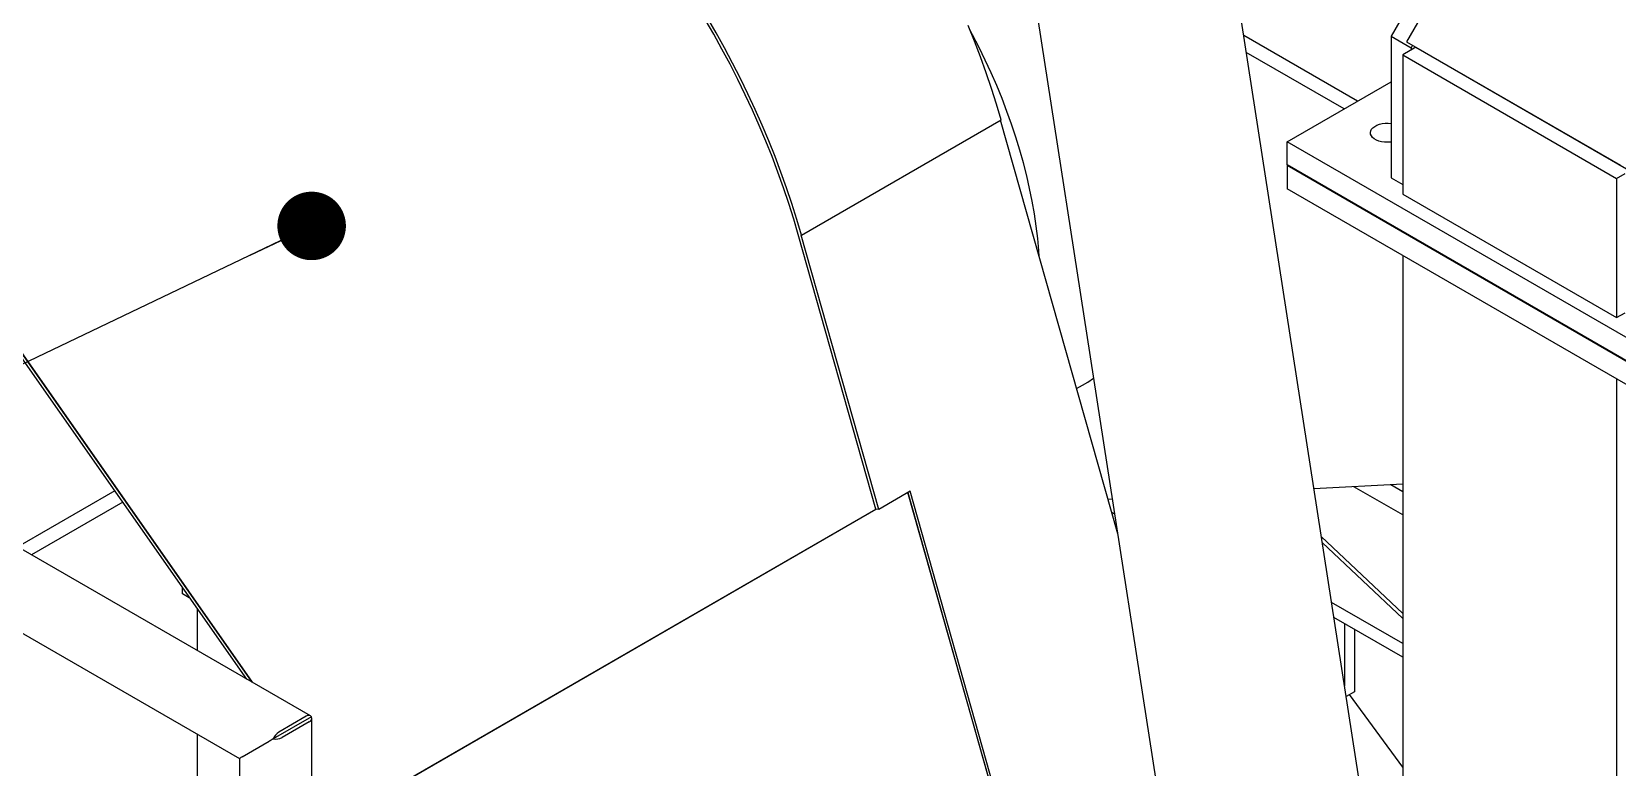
# Model space of a CAD drawing. Header units: millimetres. Extents: x 1293 to 41893, y 1011 to 26911.
# Drawn here: x 3598 to 4309, y 23440 to 23770 of the extents above; entities that cross this region are included whole.
import ezdxf

# ---------------------------------------------------------------- set-up
doc = ezdxf.new("R2010")
doc.units = ezdxf.units.MM
doc.header["$LTSCALE"] = 50
for name, color, linetype in [('CAPA_1', 7, 'Continuous'), ('MAQUINAS', 11, 'Continuous'), ('STRUC', 4, 'Continuous')]:
    doc.layers.add(name, color=color, linetype=linetype)
doc.dimstyles.new('SLDDIMSTYLE2', dxfattribs={"dimtxt": 0.18, "dimasz": 30.769231, "dimexe": 0, "dimexo": 0.0625, "dimgap": 0, "dimtad": 0, "dimtih": 1, "dimtoh": 1, "dimdec": 0, "dimrnd": 1e-09, "dimzin": 0, "dimdsep": 46, "dimtxsty": 'Standard', "dimblk1": 'DOT', "dimblk2": 'DOT', "dimsah": 1, "dimcen": 0.09, "dimadec": 0, "dimazin": 0, "dimtfac": 30.769231, "dimtdec": 0, "dimtofl": 0, "dimtmove": 0, "dimatfit": 3, "dimldrblk": 'DOT', "dimfxl": 1, "dimfrac": 2, "dimtolj": 1, "dimtzin": 0, "dimarcsym": 0})

# ---------------------------------------------------------------- blocks, each defined once
blk = doc.blocks.new('_Dot')
at = {"color": 0, "linetype": 'ByBlock', "lineweight": -2}
blk.add_line((-0.5, 0), (-1, 0), dxfattribs=at)
at = {"color": 0, "linetype": 'ByBlock', "const_width": 0.5}
blk.add_lwpolyline([(-0.25, 0, 1), (0.25, 0, 1)], format="xyb", close=True, dxfattribs=at)

msp = doc.modelspace()

# ---------------------------------------------------------------- linework, layer by layer
at = {"color": 7, "linetype": 'Continuous', "lineweight": 25}
for p, q in [((4267.3243992, 22957.6702292), (4093.2843873, 24081.0079028)), ((4003.5978787, 24071.0177585), (4177.4737083, 22948.7397955)), ((4346.6198141, 23993.9666657), (4214.8399957, 23765.7173255)), ((4329.5217264, 23978.9316242), (4207.8912787, 23768.2615096)), ((3722.7670399, 23463.0922744), (3090.1402874, 23828.299925)), ((3089.5456238, 23791.0537714), (3690.8080674, 23443.952351)), ((4207.8912787, 23768.2615096), (4216.8715349, 23763.0773181)), ((4207.8912787, 23768.2615096), (4207.8912787, 23704.6920068)), ((4219.0399957, 23763.2919289), (4213.1002987, 23759.8630148)), ((4214.8399957, 23765.7173255), (4310.8688678, 23710.2810376)), ((4214.8399957, 23765.7173255), (4219.0399957, 23763.2919289)), ((4217.5066623, 23764.1773912), (4216.8715349, 23763.0773181)), ((4216.8715349, 23763.0773181), (4216.8715349, 23762.0401031)), ((4219.0399957, 23763.2919289), (4313.5354098, 23708.7408874)), ((4213.1002987, 23759.8630148), (4213.1002987, 23697.330727)), ((4213.1002987, 23759.8630148), (4309.1291708, 23704.426727)), ((4161.2354305, 23720.8079029), (4207.8912787, 23747.7417508)), ((3943.1854616, 23678.9740708), (4032.7523206, 23730.6799179)), ((4085.1221355, 23544.8211213), (4032.5875052, 23730.584772)), ((4349.7972388, 23611.953488), (4161.2354305, 23720.8079029)), ((4161.2354305, 23710.4378346), (4161.2354305, 23720.8079029)), ((4161.2344454, 23710.1428153), (4161.4904599, 23710.2906093)), ((4161.2344454, 23710.1428153), (4161.2344454, 23699.772747)), ((4349.7962538, 23601.2884004), (4161.2344454, 23710.1428153)), ((4349.7972388, 23601.5834197), (4161.2354305, 23710.4378346)), ((4309.1291708, 23704.426727), (4312.900407, 23706.6038153)), ((4349.7962538, 23590.9183321), (4161.2344454, 23699.772747)), ((4207.8912787, 23704.6920068), (4213.1002987, 23701.6849036)), ((4309.1291708, 23704.426727), (4309.1291708, 23641.8944391)), ((4213.1002987, 23697.330727), (4309.1291708, 23641.8944391)), ((3976.5772458, 23555.9184256), (3941.7409666, 23679.1559539)), ((3943.0049947, 23678.9342692), (3943.1854616, 23678.9740708)), ((3977.8396002, 23555.7583098), (3943.0049947, 23678.9342692)), ((4213.0993136, 23669.8317959), (4213.0993136, 23307.6649275)), ((3574.4414757, 23652.3367714), (3696.4450187, 23478.2876538)), ((3574.5574367, 23652.553641), (3696.5600763, 23478.2212325)), ((3694.1064083, 23479.6377049), (3579.1778576, 23643.7058175)), ((4309.1291708, 23641.8944391), (4312.900407, 23644.0715274)), ((4309.1281858, 23614.395508), (4309.1281858, 22555.244253)), ((3991.9817358, 23563.9223909), (3977.8396002, 23555.7583098)), ((3990.9353905, 23563.3183486), (4063.8909826, 23305.2291659)), ((4064.0420976, 23305.2887305), (3990.9358168, 23563.3185947)), ((4065.1832811, 23305.0800573), (3991.9817358, 23563.9223909)), ((3738.4532522, 23418.3590993), (3976.5772458, 23555.9184256)), ((3739.8674658, 23419.1755074), (3976.5780321, 23555.9183259)), ((3752.5953879, 23426.5231804), (3976.5851084, 23555.9174283)), ((3977.8396002, 23555.7583098), (3976.5772458, 23555.9184256)), ((4082.3779152, 23554.5247466), (4083.7406218, 23553.7380729)), ((3665.2884335, 23517.8340655), (3665.2884335, 23520.7772712)), ((3668.2818522, 23516.1060016), (3665.2884335, 23517.8340655)), ((3668.2818522, 23516.1060016), (3668.2818522, 23516.5039679)), ((3668.2818522, 23516.1060016), (3668.4803536, 23516.220594)), ((3671.7888604, 23511.4974816), (3671.7888604, 23492.521351)), ((4186.9295274, 23504.5406314), (4186.9295274, 23476.5772743)), ((4191.4196554, 23501.9485356), (4191.4196554, 23473.9130256)), ((4191.4196554, 23473.9130256), (4187.6770414, 23471.7524605)), ((4191.4196554, 23473.9130256), (4187.6771413, 23471.7518158)), ((3720.735205, 23462.8910737), (3708.5220567, 23455.8405732)), ((3723.2238866, 23462.6685481), (3706.0333751, 23452.744677)), ((3722.172046, 23460.4023921), (3709.9588977, 23453.3518917)), ((3723.3623641, 23316.9259721), (3723.3623641, 23462.0613334)), ((3671.7888604, 23454.9319055), (3671.7888604, 23288.7185814)), ((3691.9983855, 23444.6398883), (3704.2115338, 23451.6926807)), ((3690.8080674, 23443.952351), (3690.8080674, 23301.993897))]:
    msp.add_line(p, q, dxfattribs=at)
at = {"color": 7, "linetype": 'Continuous', "lineweight": 25, "flags": 128}
for points in [[(3943.1854616, 23678.9740708), (3941.1114746, 23686.0261648), (3938.8827171, 23693.091272), (3936.5012927, 23700.1627238), (3933.9694493, 23707.2338457), (3931.2895765, 23714.2979633), (3928.4642038, 23721.3484091), (3925.4959982, 23728.3785282), (3922.3877611, 23735.3816852), (3919.1424263, 23742.3512698), (3915.7630571, 23749.2807037), (3912.2528432, 23756.1634462), (3908.6150978, 23762.9930011), (3904.8532544, 23769.7629219), (3900.9708638, 23776.4668187)], [(3941.7409666, 23679.1559539), (3939.6850153, 23686.1467156), (3937.4756392, 23693.1503772), (3935.1149234, 23700.1603282), (3932.6050964, 23707.1699519), (3929.948527, 23714.1726322), (3927.1477228, 23721.1617593), (3924.2053274, 23728.1307363), (3921.1241181, 23735.0729853), (3917.9070031, 23741.9819536), (3914.5570192, 23748.8511199), (3911.0773281, 23755.6740007), (3907.4712145, 23762.4441557), (3903.7420819, 23769.1551949), (3899.8934504, 23775.8007838)], [(4032.7523206, 23730.6799179), (4030.6783335, 23737.7320119), (4028.449576, 23744.7971191), (4026.0681516, 23751.8685709), (4023.5363082, 23758.9396928), (4020.8564354, 23766.0038104), (4018.0310628, 23773.0542562)], [(4207.8912787, 23720.7520569), (4207.5048932, 23720.7001267), (4206.1850886, 23720.6142804), (4204.8599413, 23720.6658575), (4203.5720426, 23720.8532001), (4202.3627866, 23721.170287), (4201.2710398, 23721.6069267), (4200.3318919, 23722.1490853), (4199.5755278, 23722.7793373), (4199.0262576, 23723.4774259), (4198.7017355, 23724.220914), (4198.6123918, 23724.9859053), (4198.7610981, 23725.7478122), (4199.1430748, 23726.4821466), (4199.7460449, 23727.1653063), (4200.5506284, 23727.7753339), (4201.5309654, 23728.2926227), (4202.655547, 23728.7005466), (4203.8882283, 23728.9859945), (4205.1893898, 23729.1397921), (4206.5172112, 23729.156996), (4207.8290152, 23729.0370533), (4207.8912787, 23729.0278302)]]:
    msp.add_lwpolyline(points, dxfattribs=at)
at = {"color": 7, "linetype": 'Continuous', "lineweight": 25}
for centre, radius, start, end in [((3721.86576, 23461.5072532), 1.7869285, 40.5327958603, 129.2481680775), ((3711.8860072, 23450.5881826), 6.2372887, 122.6379705892, 159.7728862144), ((3721.5392664, 23462.0732829), 1.7866969, 290.7420751987, 19.4610019123), ((3707.092114, 23458.8926103), 6.2384302, 260.2289030208, 297.3571748449)]:
    msp.add_arc(centre, radius, start, end, dxfattribs=at)
for centre, start_param, end_param in [((3707.0852157, 23453.351622), 1.8325550819, 2.3561538522), ((3694.8720674, 23446.2988296), 2.3561538596, 3.1416332966), ((3694.8720674, 23446.2988296), 2.3561538634, 3.1415520319)]:
    msp.add_ellipse(centre, major_axis=(4.064, 2.3464786), ratio=0.0000703729, start_param=start_param, end_param=end_param, dxfattribs=at)
at = {"layer": 'MAQUINAS', "linetype": 'Continuous', "lineweight": 25}
for p, q in [((4192.8096416, 23739.035307), (4141.6949044, 23768.5432167)), ((4186.8218311, 23735.5786176), (4142.871211, 23760.9507705)), ((4066.6767893, 23610.0442862), (4069.2958201, 23611.5562205)), ((4213.0993136, 23567.1210877), (4173.2199347, 23565.065558)), ((4082.7084409, 23560.4002631), (4080.7449197, 23560.299056))]:
    msp.add_line(p, q, dxfattribs=at)
at = {"layer": 'MAQUINAS', "linetype": 'Continuous', "lineweight": 25, "flags": 128}
for points in [[(4049.9077493, 23669.339994), (4049.7234315, 23671.9958866), (4049.2260591, 23677.4416795), (4048.5639533, 23682.957825), (4047.7380182, 23688.5367886), (4046.7493822, 23694.1709503), (4045.5993954, 23699.8526144), (4044.2896287, 23705.5740204), (4042.8218711, 23711.3273537), (4041.1981272, 23717.1047558), (4039.4206151, 23722.8983355), (4037.4917624, 23728.7001794), (4035.4142039, 23734.502363), (4033.1907772, 23740.2969612), (4030.8245192, 23746.0760592), (4028.318662, 23751.8317634), (4025.6766282, 23757.5562124), (4022.9020267, 23763.2415871), (4019.998647, 23768.8801221), (4018.8779768, 23770.9800062)], [(4069.2958201, 23611.5562205), (4071.6533794, 23612.9939564), (4074.2818481, 23614.7895329)]]:
    msp.add_lwpolyline(points, dxfattribs=at)
at = {"layer": 'STRUC', "linetype": 'Continuous', "lineweight": 25}
for p, q in [((3634.9266515, 23564.1207245), (3591.3441603, 23538.9610879)), ((4213.0993136, 23553.3491005), (4191.1983914, 23565.9922337)), ((4213.0993136, 23563.7191688), (4207.6894072, 23566.8422413)), ((3638.4784217, 23559.0503375), (3597.5116052, 23535.4006977)), ((4176.5524909, 23543.5556426), (4213.0993136, 23509.0483441)), ((4176.951129, 23540.9826413), (4213.0993136, 23506.8517346)), ((4213.0993136, 23495.5169088), (4181.1364322, 23513.9686874)), ((4213.0993136, 23489.4331354), (4182.171582, 23507.2873348)), ((4213.0993136, 23440.0759376), (4189.2551224, 23472.663061))]:
    msp.add_line(p, q, dxfattribs=at)

# ---------------------------------------------------------------- leaders
at = {"layer": 'CAPA_1'}
msp.add_leader([(3723.2467328, 23683.0745665), (2086.5827462, 22900.0135735)], dimstyle='SLDDIMSTYLE2', dxfattribs=at)

doc.saveas('drawing.dxf')
